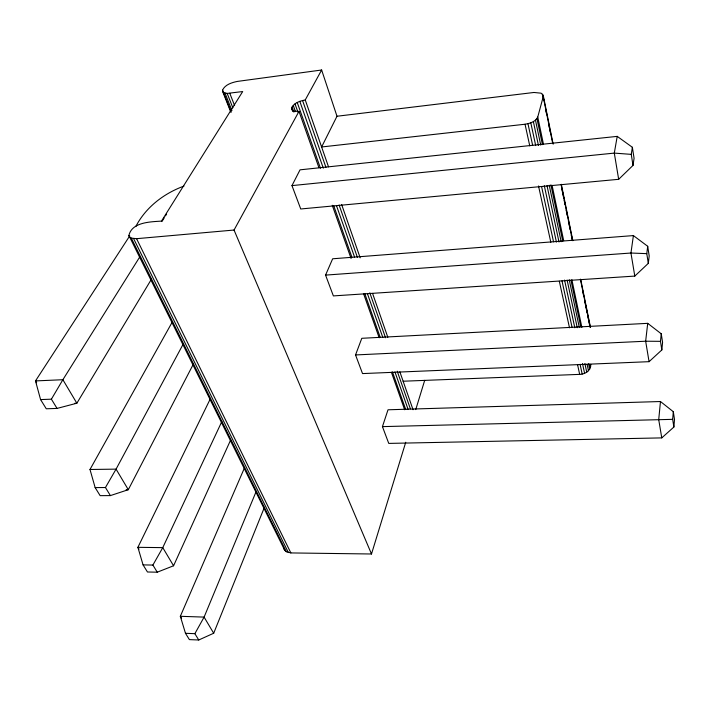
<?xml version="1.0" encoding="UTF-8"?>
<svg xmlns="http://www.w3.org/2000/svg" width="710" height="710" viewBox="0 0 710 710"><rect width="100%" height="100%" fill="white"/><g stroke="black" fill="none" stroke-linecap="round" stroke-linejoin="round"><path stroke-width="1.06" d="M543.203 96.782L543.23 95.371L541.118 93.188L533.973 92.469L336.993 116.245L321.612 146.979L525.036 124.232C529.82 123.46 535.588 121.809 537.754 117.026L543.203 96.782L552.717 143.455M405.738 442.25L371.499 553.995L290.86 552.93L286.308 551.714L284.754 550.33L128.892 235.507C131.856 221.973 150.76 221.857 161.481 221.103L242.696 91.554L227.182 93.418L223.481 92.486L222.514 90.179C225.052 84.614 231.797 82.546 237.362 81.419L321.639 70.006L336.993 116.245M673.87 427.047L674.5 419.406L673.311 411.702L660.469 401.523L388.006 409.785L382.442 426.621L388.752 443.404L661.764 437.892L673.87 427.047L672.663 419.344L673.311 411.702M660.469 401.523L658.72 419.628L661.764 437.892M661.827 349.959L662.581 342.397L661.241 333.789L647.715 323.343L361.798 338.297L355.541 354.947L362.535 373.584L649.064 361.674L661.827 349.959L660.477 341.332L661.241 333.789M647.715 323.343L645.656 341.217L649.064 361.674M648.301 263.374L649.197 255.982L647.697 246.281L633.4 235.587L332.653 258.786L325.562 275.107L333.372 295.91L634.802 276.083L648.301 263.374L646.783 253.648L647.697 246.281M633.4 235.587L630.95 253.026L634.802 276.083M633 165.421L634.074 158.303L632.37 147.29L617.212 136.373L300.037 169.832L291.97 185.612L300.738 208.98L618.667 179.31L633 165.421L631.27 154.372L632.37 147.29M403.129 381.226L579.671 374.374C585.2 374.303 591.137 370.434 590.8 364.336M617.212 136.373L614.301 153.103L618.667 179.31M415.74 409.608L424.695 380.356M318.941 167.72L298.99 111.39L294.339 111.239L292.751 110.582L291.579 108.328C293.523 102.888 300.09 100.953 305.247 99.95L321.639 70.006M244.506 467.784L180.331 616.298L185.479 633.302L189.392 639.612L198.747 639.994L213.692 633.24L264.413 507.313M255.911 492.101L204.098 617.105L194.868 633.675L198.747 639.994M210.533 398.39L137.9 547.33L143.065 564.894L147.467 571.994L157.256 572.189L173.568 565.781L230.679 439.934M221.804 421.607L162.767 547.632L152.898 565.062L157.256 572.189M193.528 363.786L128.306 489.696L110.396 495.598L100.137 495.651L95.149 487.601L89.993 469.487L172.122 322.296M183.082 344.297L116.067 469.132L105.453 487.522L95.149 487.601M371.499 553.995L234.043 230.04L298.99 111.39M129.717 235.898L35.5 380.915L40.576 399.588L51.395 399.18L62.879 379.717L139.657 257.109M151.443 279.19L76.857 403.218L57.048 408.419L46.274 408.783L40.576 399.588M161.924 221.547L164.267 217.801M165.439 215.929L166.61 214.056M135.752 226.596C145.754 207.284 163.797 193.484 183.97 186.082M291.97 185.612L614.301 153.103L631.27 154.372M128.892 235.507L129.681 237.025L131.306 238.116L136.569 238.684L234.043 230.04M325.562 275.107L630.95 253.026L646.783 253.648M355.541 354.947L645.656 341.217L660.477 341.332M74.799 403.289L76.857 403.218L62.879 379.717L35.5 380.915L36.645 382.779M382.442 426.621L672.663 419.344M89.993 469.487L116.067 469.132L128.306 489.696L126.158 489.714M143.065 564.894L152.898 565.062M185.479 633.302L194.868 633.675M139.009 549.132L137.9 547.33L162.767 547.632L173.568 565.781M181.494 618.179L180.331 616.298L204.098 617.105L213.692 633.24M51.395 399.18L57.048 408.419M105.453 487.522L110.396 495.598M283.849 548.537L284.754 550.33M131.306 238.116L286.308 551.714M133.649 238.675L288.384 552.602M136.569 238.684L290.86 552.93M222.62 91.475L230.777 112.073M225.034 93.152L231.939 110.636M222.514 90.179L231.229 112.082M229.774 93.258L234.619 105.63M227.182 93.418L232.853 107.831M291.579 108.328L292.697 111.452M293.23 105.373L295.458 111.639M292.058 106.89L293.922 112.1M332.245 205.279L351.086 258.484M363.653 293.949L379.175 337.765M391.37 372.191L404.664 409.75M294.996 103.882L297.96 112.233M297.241 102.506L320.485 168.297M333.771 205.891L351.849 257.055M364.771 293.612L380.267 337.472M392.444 371.933L405.73 409.528M299.815 101.344L323.316 168.199M336.54 205.811L354.538 257.002M367.389 293.567L382.814 337.445M394.938 371.916L408.152 409.528M302.549 100.474L325.943 167.374M339.105 205.004L357.378 257.268M369.803 292.804L385.53 337.756M397.227 371.206L410.389 408.836M305.247 99.95L328.526 166.85M341.625 204.498L360.183 257.828M372.555 293.381L387.837 337.303M399.854 371.809L413.042 409.714M525.036 124.232L529.766 145.887M538.517 185.958L550.818 242.27M559.329 281.249L569.5 327.816M577.549 364.629L579.671 374.374M527.965 123.709L532.66 145.381M541.579 186.57L553.543 241.835M561.992 280.858L572.091 327.461M580.07 364.301L582.182 374.063M530.805 122.812L535.695 145.585M544.313 185.709L556.418 242.101M564.565 280.06L574.816 327.772M582.493 363.555L584.596 373.318M533.37 121.605L538.455 145.47M547.002 185.612L559.019 242.021M567.104 279.988L577.265 327.727M584.898 363.529L586.744 372.209M536.964 118.605L542.449 144.645M550.889 184.777L562.755 241.187M570.973 280.237L580.789 326.884M588.546 363.768L589.691 369.191M535.473 120.168L540.745 145.124M549.238 185.266L561.175 241.684M569.207 279.66L579.298 327.399M587.108 364.292L588.484 370.798M537.754 117.026L543.443 144.139M552.087 185.337L563.678 240.637M571.87 279.678L581.872 327.39M589.602 364.257L590.285 367.505M543.23 95.371L553.17 144.174M561.344 184.307L572.837 240.708M580.789 279.758L590.507 327.479M561.131 184.698L572.411 240.06M580.381 279.128L590.116 326.884M542.511 94.146L543.842 100.642M545.608 109.313L546.718 114.736M548.484 123.407L549.371 127.738M549.806 129.903L550.25 132.069M561.965 189.508L563.731 198.179M564.175 200.344L565.062 204.675M566.163 210.098L567.272 215.512M568.373 220.934L570.148 229.605M571.248 235.019L572.358 240.441M582.519 290.283L583.629 295.706M584.729 301.12L587.161 313.048M587.605 315.213L588.492 319.544M588.927 321.71L590.037 327.132"/></g></svg>
